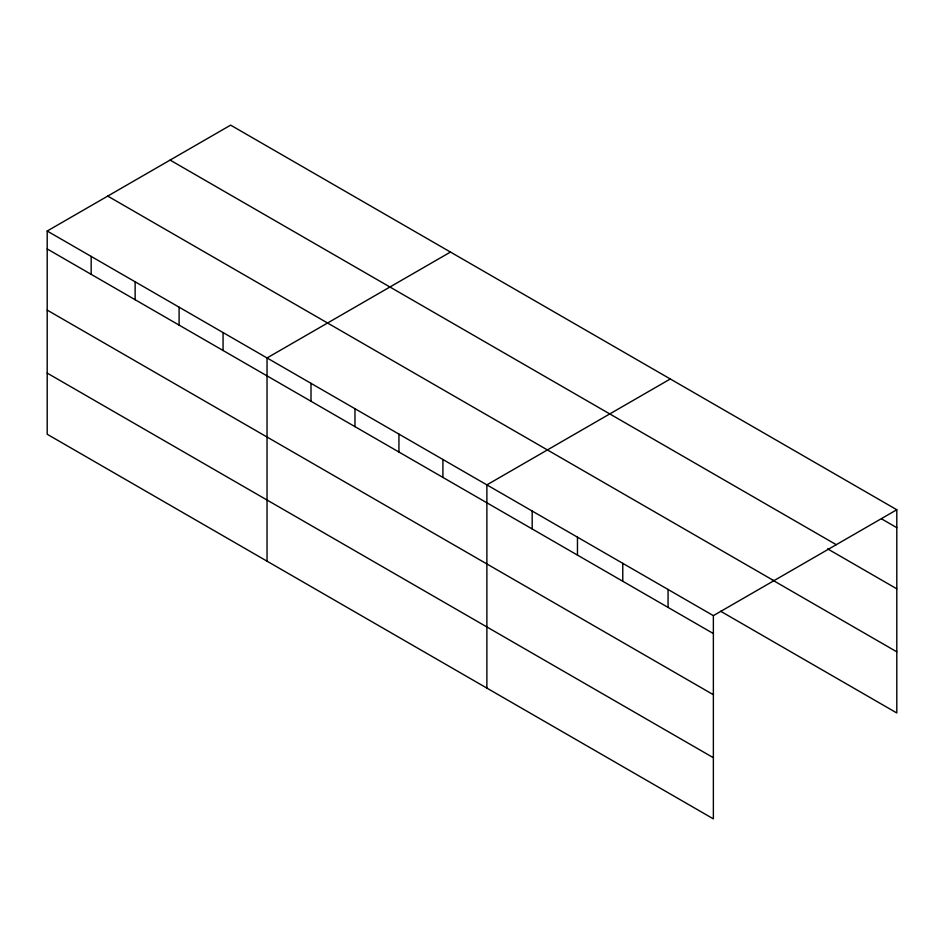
<?xml version="1.0" encoding="UTF-8"?>
<svg xmlns="http://www.w3.org/2000/svg" width="944" height="944" viewBox="0 0 944 944"><rect width="100%" height="100%" fill="white"/><g stroke="black" fill="none" stroke-linecap="round" stroke-linejoin="round"><path stroke-width="1.42" d="M713.369 694.713L713.369 615.641L47.2 231.032L47.2 434.252L713.369 818.861L713.369 694.713L47.2 310.104M720.638 611.252L896.8 712.968L896.8 509.748L230.631 125.139L47.2 231.032M450.465 252.06L267.034 357.953L267.034 561.173M670.299 378.981L486.88 484.874L486.88 688.093M713.369 615.641L896.8 509.748M881.696 518.952L896.8 527.661M170.097 160.079L836.266 544.688M827.593 548.853L896.8 588.82M107.734 196.092L773.903 580.702M772.227 579.899L896.8 651.82M47.2 248.956L713.369 633.566M47.2 373.104L713.369 757.713M668.069 589.493L668.069 607.417M622.769 563.344L622.769 581.256M577.468 537.183L577.468 555.107M532.18 511.034L532.18 528.947M442.913 459.492L442.913 477.416M398.934 434.11L398.934 452.034M354.968 408.728L354.968 426.641M311.001 383.347L311.001 401.259M223.067 332.571L223.067 350.495M179.1 307.189L179.1 325.114M135.134 281.808L135.134 299.72M91.167 256.414L91.167 274.338"/></g></svg>
